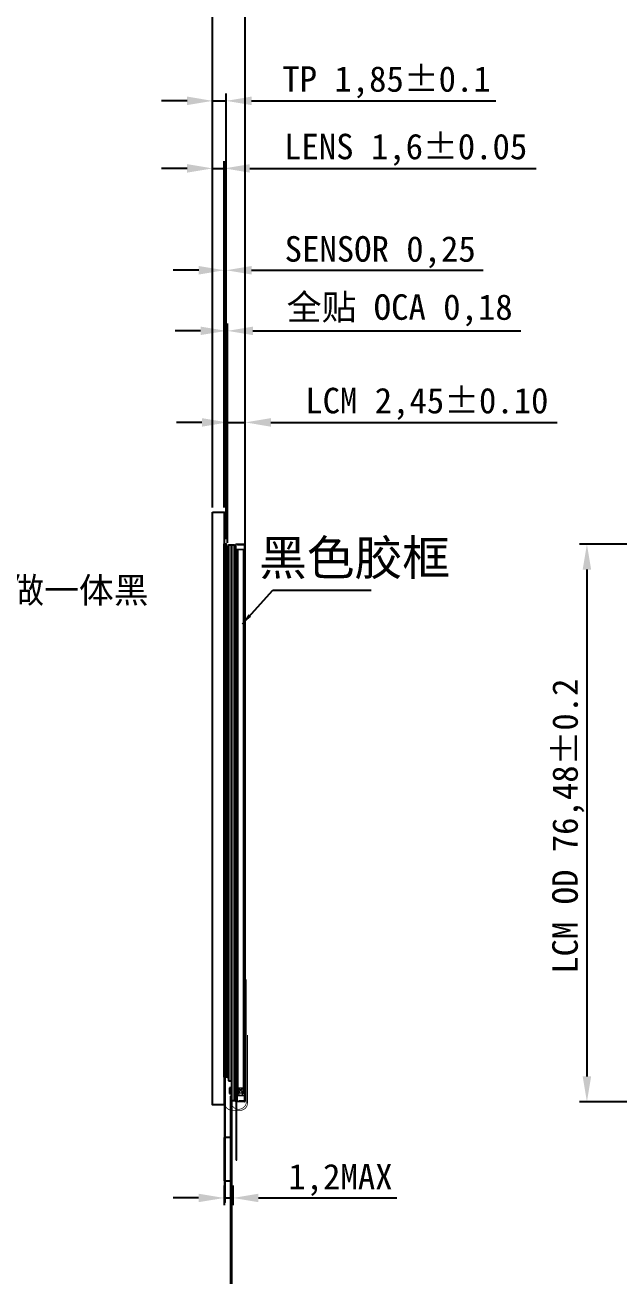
# Model space of a CAD drawing. Header units: millimetres. Extents: x 6107 to 6696, y -7540 to -7123.
# Drawn here: x 6320.6 to 6402, y -7386 to -7214.5 of the extents above; entities that cross this region are included whole.
import ezdxf
from ezdxf.enums import TextEntityAlignment as Align

# ---------------------------------------------------------------- set-up
doc = ezdxf.new("R2010")
doc.units = ezdxf.units.MM
doc.header["$LTSCALE"] = 32.67
doc.header["$PDMODE"] = 3
doc.header["$PDSIZE"] = 0.3125
doc.linetypes.add('C_SOLID_M', pattern=[0])
doc.layers.get('0').update_dxf_attribs({"linetype": 'CONTINUOUS'})
doc.layers.get('Defpoints').update_dxf_attribs({"linetype": 'CONTINUOUS'})
for name, color, linetype in [('AUDIT_I_181013161717-0', 7, 'CONTINUOUS'), ('BZ', 210, 'CONTINUOUS'), ('FPC', 5, 'CONTINUOUS'), ('HOUSING', 7, 'CONTINUOUS'), ('ITO', 3, 'CONTINUOUS'), ('LENS', 3, 'CONTINUOUS'), ('OCA', 6, 'CONTINUOUS'), ('sensor', 7, 'CONTINUOUS'), ('主屏下扩散', 76, 'CONTINUOUS'), ('主屏增光', 4, 'C_SOLID_M'), ('标注层', 3, 'CONTINUOUS')]:
    doc.layers.add(name, color=color, linetype=linetype)
for name, color, linetype, lineweight in [('T-DST双面胶', 221, 'CONTINUOUS', 18), ('T-REFLECT', 63, 'CONTINUOUS', 18), ('T-SHADING黑白双面胶', 5, 'CONTINUOUS', 18)]:
    doc.layers.add(name, color=color, linetype=linetype, lineweight=lineweight)
doc.styles.add('Arial', font='arial.ttf', dxfattribs={"height": 3})
doc.styles.add('宋体', font='SimSun.ttf')
doc.styles.add('標注', font='txt.shx')
doc.styles.add('黑体', font='simhei.ttf')
doc.dimstyles.new('HJ', dxfattribs={"dimtxt": 3.5, "dimasz": 3.5, "dimexe": 1, "dimexo": 0.625, "dimgap": 0.5, "dimtad": 1, "dimtxsty": '黑体', "dimcen": 3.5, "dimclrd": 4, "dimclre": 4, "dimclrt": 4, "dimadec": 0, "dimazin": 0, "dimtfac": 1, "dimtmove": 0, "dimatfit": 3, "dimfxl": 1, "dimarcsym": 0})
doc.dimstyles.new('標注', dxfattribs={"dimscale": 0, "dimtxt": 2.5, "dimasz": 1.5, "dimexe": 0.5, "dimexo": 0.3, "dimgap": 0.1, "dimtad": 0, "dimzin": 9, "dimdsep": 46, "dimtxsty": '標注', "dimcen": 0, "dimclrd": 3, "dimclre": 3, "dimclrt": 3, "dimazin": 2, "dimtfac": 1, "dimtmove": 0, "dimatfit": 3, "dimfxl": 1, "dimtolj": 1, "dimtzin": 0, "dimlwd": 25, "dimlwe": 25, "dimarcsym": 0})

# ---------------------------------------------------------------- blocks, each defined once
blk = doc.blocks.new('*D51')
at = {"color": 4, "lineweight": -2, "transparency": 16777216}
for p, q in [((6346.35, -7280.67), (6346.35, -7233.17)), ((6347.95, -7280.67), (6347.95, -7233.17)), ((6342.85, -7234.17), (6339.35, -7234.17)), ((6346.35, -7234.17), (6347.95, -7234.17)), ((6351.45, -7234.17), (6390.68, -7234.17))]:
    blk.add_line(p, q, dxfattribs=at)
at = {"color": 4, "transparency": 16777216}
for points in [[(6342.85, -7233.58), (6342.85, -7234.75), (6346.35, -7234.17)], [(6351.45, -7233.58), (6351.45, -7234.75), (6347.95, -7234.17)]]:
    blk.add_solid(points, dxfattribs=at)
at = {"layer": 'Defpoints', "color": 0, "transparency": 16777216}
for p in [(6347.95, -7234.17), (6346.35, -7281.3), (6347.95, -7281.3)]:
    blk.add_point(p, dxfattribs=at)
at = {"color": 4, "transparency": 16777216, "insert": (6372.81, -7231.62), "char_height": 3.5, "attachment_point": 5, "style": '黑体'}
blk.add_mtext('LENS 1,6%%P0.05', dxfattribs=at)
blk = doc.blocks.new('*D52')
at = {"color": 4, "lineweight": -2, "transparency": 16777216}
for p, q in [((6347.95, -7280.67), (6347.95, -7247.13)), ((6348.2, -7285.01), (6348.2, -7247.13)), ((6344.45, -7248.13), (6340.95, -7248.13)), ((6347.95, -7248.13), (6348.2, -7248.13)), ((6351.7, -7248.13), (6383.44, -7248.13))]:
    blk.add_line(p, q, dxfattribs=at)
at = {"color": 4, "transparency": 16777216}
for points in [[(6344.45, -7247.55), (6344.45, -7248.72), (6347.95, -7248.13)], [(6351.7, -7247.55), (6351.7, -7248.72), (6348.2, -7248.13)]]:
    blk.add_solid(points, dxfattribs=at)
at = {"layer": 'Defpoints', "color": 0, "transparency": 16777216}
for p in [(6348.2, -7248.13), (6347.95, -7281.3), (6348.2, -7285.63)]:
    blk.add_point(p, dxfattribs=at)
at = {"color": 4, "transparency": 16777216, "insert": (6369.32, -7245.66), "char_height": 3.5, "attachment_point": 5, "style": '黑体'}
blk.add_mtext('SENSOR 0,25', dxfattribs=at)
blk = doc.blocks.new('*D53')
at = {"color": 4, "lineweight": -2, "transparency": 16777216}
for p, q in [((6342.85, -7224.91), (6339.35, -7224.91)), ((6346.35, -7280.67), (6346.35, -7223.91)), ((6346.35, -7224.91), (6348.2, -7224.91)), ((6348.2, -7285.01), (6348.2, -7223.91)), ((6351.7, -7224.91), (6385.17, -7224.91))]:
    blk.add_line(p, q, dxfattribs=at)
at = {"color": 4, "transparency": 16777216}
for points in [[(6342.85, -7224.32), (6342.85, -7225.49), (6346.35, -7224.91)], [(6351.7, -7224.32), (6351.7, -7225.49), (6348.2, -7224.91)]]:
    blk.add_solid(points, dxfattribs=at)
at = {"layer": 'Defpoints', "color": 0, "transparency": 16777216}
for p in [(6348.2, -7224.91), (6346.35, -7281.3), (6348.2, -7285.63)]:
    blk.add_point(p, dxfattribs=at)
at = {"color": 4, "transparency": 16777216, "insert": (6370.18, -7222.36), "char_height": 3.5, "attachment_point": 5, "style": '黑体'}
blk.add_mtext('TP 1,85%%P0.1', dxfattribs=at)
blk = doc.blocks.new('*D57')
at = {"color": 4, "lineweight": -2, "transparency": 16777216}
for p, q in [((6348.38, -7285.51), (6348.38, -7267.99)), ((6350.83, -7285.15), (6350.83, -7267.99)), ((6344.88, -7268.99), (6341.38, -7268.99)), ((6348.38, -7268.99), (6350.83, -7268.99)), ((6354.33, -7268.99), (6393.59, -7268.99))]:
    blk.add_line(p, q, dxfattribs=at)
at = {"color": 4, "transparency": 16777216}
for points in [[(6344.88, -7268.41), (6344.88, -7269.58), (6348.38, -7268.99)], [(6354.33, -7268.41), (6354.33, -7269.58), (6350.83, -7268.99)]]:
    blk.add_solid(points, dxfattribs=at)
at = {"layer": 'Defpoints', "color": 0, "transparency": 16777216}
for p in [(6350.83, -7268.99), (6348.38, -7286.13), (6350.83, -7285.78)]:
    blk.add_point(p, dxfattribs=at)
at = {"color": 4, "transparency": 16777216, "insert": (6375.71, -7266.45), "char_height": 3.5, "attachment_point": 5, "style": '黑体'}
blk.add_mtext('LCM 2,45%%P0.10', dxfattribs=at)
blk = doc.blocks.new('*D61')
at = {"color": 4, "lineweight": -2, "transparency": 16777216}
for p, q in [((6347.93, -7373.59), (6347.93, -7376.32)), ((6349.13, -7373.59), (6349.13, -7376.32)), ((6344.43, -7375.32), (6340.93, -7375.32)), ((6347.93, -7375.32), (6349.13, -7375.32)), ((6352.63, -7375.32), (6371.62, -7375.32))]:
    blk.add_line(p, q, dxfattribs=at)
at = {"color": 4, "transparency": 16777216}
for points in [[(6344.43, -7374.74), (6344.43, -7375.9), (6347.93, -7375.32)], [(6352.63, -7374.74), (6352.63, -7375.9), (6349.13, -7375.32)]]:
    blk.add_solid(points, dxfattribs=at)
at = {"layer": 'Defpoints', "color": 0, "transparency": 16777216}
for p in [(6347.93, -7372.96), (6349.13, -7372.96), (6349.13, -7375.32)]:
    blk.add_point(p, dxfattribs=at)
at = {"color": 4, "transparency": 16777216, "insert": (6363.87, -7372.85), "char_height": 3.5, "attachment_point": 5, "style": '黑体'}
blk.add_mtext('1,2MAX', dxfattribs=at)
blk = doc.blocks.new('LED')
at = {"color": 4, "lineweight": 9}
for p, q in [((-0.3, 0.35), (0.3, 0.35)), ((-0.3, 0.35), (-0.3, -0.35)), ((-0.3, 0.35), (0.3, -0.35)), ((-0.3, -0.35), (0.3, 0.35)), ((-0.3, -0.35), (0.3, -0.35)), ((-0.2, -0.65), (-0.3, -0.35)), ((-0.2, -0.65), (0.2, -0.65)), ((0.2, -0.65), (0.3, -0.35))]:
    blk.add_line(p, q, dxfattribs=at)
at = {"layer": '标注层', "color": 4, "lineweight": 9}
blk.add_line((0.3, 0.35), (0.3, -0.35), dxfattribs=at)
blk = doc.blocks.new('*D58')
at = {"color": 4, "lineweight": -2, "transparency": 16777216}
for p, q in [((6344.7, -7256.44), (6341.2, -7256.44)), ((6348.2, -7285.01), (6348.2, -7255.44)), ((6348.2, -7256.44), (6348.38, -7256.44)), ((6348.38, -7285.44), (6348.38, -7255.44)), ((6351.88, -7256.44), (6388.61, -7256.44))]:
    blk.add_line(p, q, dxfattribs=at)
at = {"color": 4, "transparency": 16777216}
for points in [[(6344.7, -7255.86), (6344.7, -7257.02), (6348.2, -7256.44)], [(6351.88, -7255.86), (6351.88, -7257.02), (6348.38, -7256.44)]]:
    blk.add_solid(points, dxfattribs=at)
at = {"layer": 'Defpoints', "color": 0, "transparency": 16777216}
for p in [(6348.2, -7256.44), (6348.2, -7285.63), (6348.38, -7286.06)]:
    blk.add_point(p, dxfattribs=at)
at = {"color": 4, "transparency": 16777216, "insert": (6371.99, -7253.63), "char_height": 3.5, "attachment_point": 5, "style": '黑体'}
blk.add_mtext('全贴 OCA 0,18', dxfattribs=at)
blk = doc.blocks.new('*D59')
at = {"color": 4, "lineweight": -2, "transparency": 16777216}
for p, q in [((6346.35, -7280.67), (6346.35, -7211.73)), ((6350.83, -7289.64), (6350.83, -7211.73)), ((6342.85, -7212.73), (6339.35, -7212.73)), ((6346.35, -7212.73), (6350.83, -7212.73)), ((6354.33, -7212.73), (6389.88, -7212.73))]:
    blk.add_line(p, q, dxfattribs=at)
at = {"color": 4, "transparency": 16777216}
for points in [[(6342.85, -7212.15), (6342.85, -7213.31), (6346.35, -7212.73)], [(6354.33, -7212.15), (6354.33, -7213.31), (6350.83, -7212.73)]]:
    blk.add_solid(points, dxfattribs=at)
at = {"layer": 'Defpoints', "color": 0, "transparency": 16777216}
for p in [(6350.83, -7212.73), (6346.35, -7281.3), (6350.83, -7290.27)]:
    blk.add_point(p, dxfattribs=at)
at = {"color": 4, "transparency": 16777216, "insert": (6378.23, -7207.27), "char_height": 3.5, "width": 27.2135, "attachment_point": 5, "style": '黑体'}
blk.add_mtext('TATAL: 4,48%%P0.2', dxfattribs=at)
blk = doc.blocks.new('*D35')
at = {"layer": 'Defpoints', "color": 0, "transparency": 16777216}
for p in [(6457.95, -7285.68), (6397.65, -7362.16), (6441.5, -7362.16)]:
    blk.add_point(p, dxfattribs=at)
at = {"layer": 'ITO', "color": 4, "lineweight": -2, "transparency": 16777216}
for p, q in [((6457.33, -7285.68), (6396.65, -7285.68)), ((6397.65, -7289.18), (6397.65, -7358.66)), ((6440.88, -7362.16), (6396.65, -7362.16))]:
    blk.add_line(p, q, dxfattribs=at)
at = {"layer": 'ITO', "color": 4, "transparency": 16777216}
for points in [[(6397.07, -7289.18), (6398.23, -7289.18), (6397.65, -7285.68)], [(6397.07, -7358.66), (6398.23, -7358.66), (6397.65, -7362.16)]]:
    blk.add_solid(points, dxfattribs=at)
at = {"layer": 'ITO', "color": 4, "transparency": 16777216, "insert": (6395.1, -7324.35), "char_height": 3.5, "attachment_point": 5, "rotation": 90, "style": '黑体'}
blk.add_mtext('LCM OD 76,48%%P0.2', dxfattribs=at)

msp = doc.modelspace()

# ---------------------------------------------------------------- linework, layer by layer
at = {"color": 4, "lineweight": -3}
for p, q in [((6348.528, -7286.064), (6348.378, -7286.064)), ((6348.378, -7286.064), (6348.378, -7358.858)), ((6348.528, -7285.833), (6348.528, -7286.133)), ((6349.328, -7286.478), (6349.478, -7286.478)), ((6349.478, -7359.524), (6349.478, -7286.546)), ((6348.528, -7358.858), (6348.378, -7358.858)), ((6348.928, -7360.23), (6348.678, -7360.23)), ((6348.678, -7360.23), (6348.678, -7360.984)), ((6348.678, -7360.984), (6348.928, -7360.984)), ((6349.328, -7359.471), (6349.478, -7359.471))]:
    msp.add_line(p, q, dxfattribs=at)
at = {"lineweight": 9}
for p, q in [((6349.738, -7285.678), (6349.538, -7285.678)), ((6349.538, -7286.378), (6350.678, -7286.378)), ((6349.738, -7362.156), (6349.738, -7361.306))]:
    msp.add_line(p, q, dxfattribs=at)
at = {"color": 1, "lineweight": 9}
for p, q in [((6350.578, -7286.478), (6349.788, -7286.478)), ((6349.788, -7286.478), (6349.788, -7360.206)), ((6350.578, -7360.206), (6350.578, -7286.478)), ((6349.788, -7360.206), (6350.578, -7360.206)), ((6349.828, -7360.206), (6349.828, -7360.206))]:
    msp.add_line(p, q, dxfattribs=at)
at = {"color": 30, "lineweight": -3}
for p, q in [((6348.928, -7361.361), (6348.798, -7361.361)), ((6348.798, -7361.361), (6348.798, -7406.164)), ((6348.928, -7361.361), (6348.928, -7406.164)), ((6348.778, -7367.016), (6347.928, -7367.016)), ((6347.928, -7367.016), (6347.928, -7372.962)), ((6347.928, -7372.962), (6348.778, -7372.962))]:
    msp.add_line(p, q, dxfattribs=at)
at = {"color": 4, "lineweight": -3}
for points in [[(6348.528, -7359.261), (6348.928, -7359.261), (6348.928, -7285.833), (6348.528, -7285.833)], [(6348.928, -7361.961), (6349.328, -7361.961), (6349.328, -7285.833), (6348.928, -7285.833)]]:
    msp.add_lwpolyline(points, close=True, dxfattribs=at)
at = {"color": 1, "const_width": 0.1}
for points in [[(6348.863, -7361.361), (6348.863, -7362.103, 1), (6350.978, -7362.103), (6350.978, -7345.367)], [(6348.028, -7357.176), (6348.028, -7362.31, 0.4142136), (6349.028, -7363.31), (6350.128, -7363.31, 0.4142136), (6351.128, -7362.31), (6351.128, -7352.983)]]:
    msp.add_lwpolyline(points, format="xyb", dxfattribs=at)
at = {"layer": 'AUDIT_I_181013161717-0', "color": 5, "lineweight": 9}
for p, q in [((6349.538, -7285.728), (6349.478, -7285.728)), ((6349.478, -7285.728), (6349.478, -7362.076)), ((6349.538, -7362.076), (6349.478, -7362.076))]:
    msp.add_line(p, q, dxfattribs=at)
at = {"layer": 'BZ', "lineweight": 9}
for p, q in [((6350.728, -7285.678), (6349.738, -7285.678)), ((6349.738, -7285.678), (6349.738, -7285.828)), ((6350.678, -7285.828), (6349.738, -7285.828)), ((6350.678, -7285.828), (6350.678, -7362.006)), ((6350.828, -7285.778), (6350.828, -7362.056)), ((6350.678, -7362.006), (6349.938, -7362.006)), ((6349.938, -7362.156), (6349.938, -7362.006)), ((6350.728, -7362.156), (6349.938, -7362.156))]:
    msp.add_line(p, q, dxfattribs=at)
for centre, start, end in [((6350.728, -7285.778), 0, 90), ((6350.728, -7362.056), 270, 0)]:
    msp.add_arc(centre, 0.1, start, end, dxfattribs=at)
at = {"layer": 'FPC', "linetype": 'Continuous', "lineweight": 9}
for p, q in [((6349.608, -7358.456), (6349.608, -7359.746)), ((6349.608, -7358.456), (6349.728, -7358.456)), ((6349.728, -7358.456), (6349.728, -7359.753)), ((6349.558, -7360.196), (6349.608, -7359.746)), ((6349.558, -7370.156), (6349.558, -7360.196)), ((6349.678, -7360.203), (6349.728, -7359.753)), ((6349.678, -7370.156), (6349.678, -7360.203)), ((6349.558, -7370.156), (6349.678, -7370.156))]:
    msp.add_line(p, q, dxfattribs=at)
at = {"layer": 'HOUSING', "lineweight": 9}
for p, q in [((6349.538, -7285.678), (6349.538, -7362.156)), ((6349.938, -7362.156), (6349.538, -7362.156)), ((6350.678, -7361.306), (6349.738, -7361.306))]:
    msp.add_line(p, q, dxfattribs=at)
at = {"layer": 'ITO', "color": 30}
msp.add_lwpolyline([(6347.978, -7375.876), (6348.078, -7375.876), (6348.078, -7357.176), (6347.978, -7357.176)], close=True, dxfattribs=at)
at = {"layer": 'LENS', "linetype": 'Continuous'}
msp.add_lwpolyline([(6346.353, -7281.297), (6347.953, -7281.297), (6347.953, -7362.555), (6346.353, -7362.555)], close=True, dxfattribs=at)
at = {"layer": 'OCA', "color": 1, "linetype": 'Continuous'}
msp.add_lwpolyline([(6348.203, -7286.181), (6348.378, -7286.181), (6348.378, -7358.574), (6348.203, -7358.574)], close=True, dxfattribs=at)
at = {"layer": 'sensor'}
msp.add_lwpolyline([(6347.953, -7285.633), (6348.203, -7285.633), (6348.203, -7358.776), (6347.953, -7358.776)], close=True, dxfattribs=at)
at = {"layer": 'T-DST双面胶', "linetype": 'ByBlock', "lineweight": 9}
for p, q in [((6349.728, -7358.556), (6349.788, -7358.556)), ((6349.738, -7360.206), (6349.788, -7359.756)), ((6349.738, -7362.056), (6349.738, -7360.207)), ((6349.678, -7362.056), (6349.738, -7362.056))]:
    msp.add_line(p, q, dxfattribs=at)
at = {"layer": 'T-REFLECT', "lineweight": 9}
for p, q in [((6350.578, -7286.528), (6350.578, -7361.056)), ((6350.578, -7286.528), (6350.678, -7286.528)), ((6350.678, -7286.528), (6350.678, -7361.056)), ((6350.578, -7361.056), (6350.678, -7361.056))]:
    msp.add_line(p, q, dxfattribs=at)
at = {"layer": 'T-SHADING黑白双面胶', "color": 4, "lineweight": 9, "ltscale": 0.2}
for p, q in [((6349.448, -7360.306), (6349.448, -7362.076)), ((6349.478, -7360.306), (6349.448, -7360.306)), ((6349.478, -7362.076), (6349.448, -7362.076))]:
    msp.add_line(p, q, dxfattribs=at)
at = {"layer": '主屏下扩散', "lineweight": 9}
for p, q in [((6349.788, -7286.528), (6349.738, -7286.528)), ((6349.738, -7286.528), (6349.738, -7358.156)), ((6349.788, -7286.528), (6349.788, -7358.171)), ((6349.738, -7358.156), (6349.558, -7358.442)), ((6349.558, -7358.442), (6349.558, -7359.256)), ((6349.558, -7359.256), (6349.608, -7359.256)), ((6349.788, -7358.171), (6349.608, -7358.456))]:
    msp.add_line(p, q, dxfattribs=at)
at = {"layer": '主屏增光', "lineweight": 9}
for p, q in [((6349.573, -7286.528), (6349.573, -7358.156)), ((6349.668, -7286.528), (6349.573, -7286.528)), ((6349.668, -7286.528), (6349.668, -7358.156)), ((6349.738, -7286.528), (6349.668, -7286.528)), ((6349.573, -7358.156), (6349.668, -7358.156)), ((6349.668, -7358.156), (6349.738, -7358.156))]:
    msp.add_line(p, q, dxfattribs=at)

# ---------------------------------------------------------------- block references
msp.add_blockref('LED', (6350.188, -7360.556))

# ---------------------------------------------------------------- texts
at = {"color": 1, "linetype": 'Continuous', "lineweight": -3, "style": '宋体'}
msp.add_text('黑色胶框', height=4.7948, dxfattribs=at).set_placement((6365.802, -7289.939), align=Align.CENTER)
at = {"insert": (6299.382, -7290.249), "char_height": 3.5, "width": 39.3786, "attachment_point": 1, "style": 'Arial'}
msp.add_mtext('{\\fMicrosoft YaHei|b0|i0|c134|p34;\\C4;半透玻璃做一体黑效果}', dxfattribs=at)

# ---------------------------------------------------------------- dimensions: what is measured, and where the dimension line sits
at = {"color": 1}
for base, p1, p2, text, picture, middle in [((6350.827608843, -7212.730712975), (6346.352608843, -7281.296562301), (6350.827608843, -7290.267599679), 'TATAL: <>%%P0.2', '*D59', (6378.226485247, -7212.730712975)), ((6348.203, -7224.906), (6346.353, -7281.297), (6348.203, -7285.633), 'TP <>%%P0.1', '*D53', (6370.184, -7224.906)), ((6347.953, -7234.168), (6346.353, -7281.297), (6347.953, -7281.297), 'LENS <>%%P0.05', '*D51', (6372.815, -7234.168)), ((6348.203, -7248.133), (6347.953, -7281.297), (6348.203, -7285.633), 'SENSOR <>', '*D52', (6369.319, -7248.133)), ((6348.202608843, -7256.441603379), (6348.377608843, -7286.064427026), (6348.202608843, -7285.632562301), '全贴 OCA <>', '*D58', (6371.991372888, -7256.441603379)), ((6350.828, -7268.993), (6348.378, -7286.133), (6350.828, -7285.778), 'LCM <>%%P0.10', '*D57', (6375.71, -7268.993))]:
    dim = msp.add_linear_dim(base=base, p1=p1, p2=p2, text=text, dimstyle='HJ', dxfattribs=at)
    dim.commit()
    dim.dimension.update_dxf_attribs({"geometry": picture, "text_midpoint": middle, "dimtype": 160})
dim = msp.add_linear_dim(base=(6349.128, -7375.32), p1=(6347.928, -7372.962), p2=(6349.128, -7372.962), text='<>MAX', dimstyle='HJ', dxfattribs=at)
dim.commit()
dim.dimension.update_dxf_attribs({"geometry": '*D61', "text_midpoint": (6363.873, -7372.854)})
at = {"layer": 'ITO', "color": 1}
dim = msp.add_linear_dim(base=(6397.649, -7362.156), p1=(6457.953, -7285.678), p2=(6441.503, -7362.156), angle=90, text='LCM OD <>%%P0.2', dimstyle='HJ', dxfattribs=at)
dim.commit()
dim.dimension.update_dxf_attribs({"geometry": '*D35', "text_midpoint": (6397.649, -7324.352), "dimtype": 160})

# ---------------------------------------------------------------- leaders
at = {"color": 0}
msp.add_leader([(6350.428, -7296.589), (6354.594, -7292.004), (6368.074, -7292.004)], dimstyle='標注', override={"dimscale": 1, "dimfxl": 0.18, "dimtfill": 1, "dimarcsym": 2}, dxfattribs=at)

doc.saveas('drawing.dxf')
